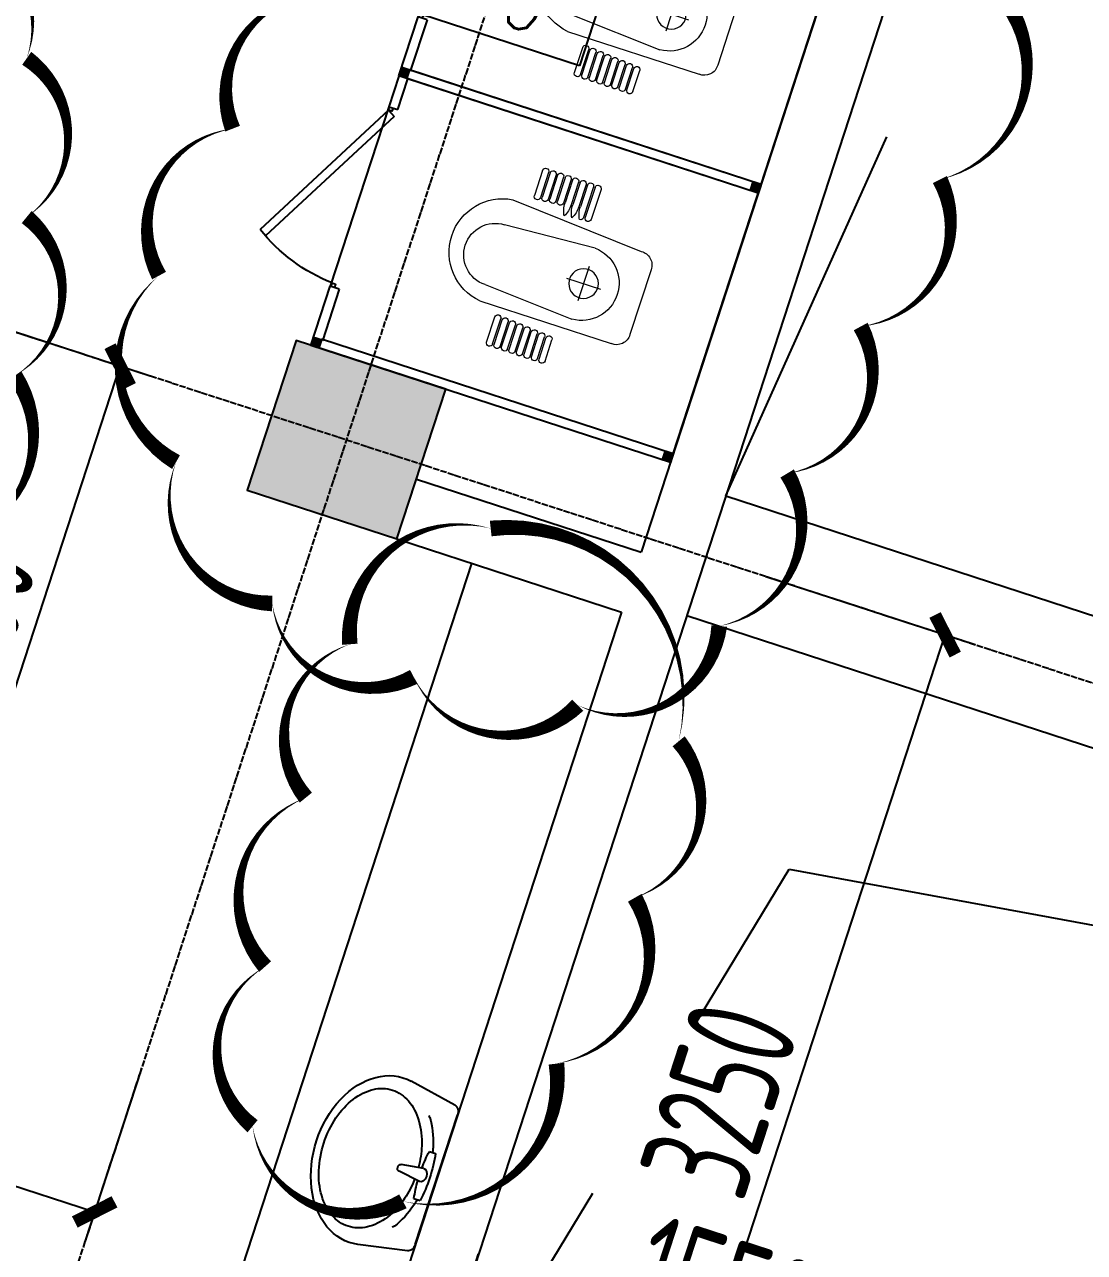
# Model space of a CAD drawing. Header units: millimetres. Extents: x 11639278 to 23698211, y -13072636 to -5537337.
# Drawn here: x 11841468 to 11844833, y -6347750 to -6343850 of the extents above; entities that cross this region are included whole.
import ezdxf
from ezdxf.enums import TextEntityAlignment as Align

# ---------------------------------------------------------------- set-up
doc = ezdxf.new("R2010")
doc.units = ezdxf.units.MM
doc.header["$LTSCALE"] = 10
for name, pattern in [('A2-RD-F1（少）$0$AUDIT_I_130807214254-2', [0]), ('A2-RG-AXIS$0$CENTER', [2, 1.25, -0.25, 0.25, -0.25]), ('A2-RG-AXIS$0$DOTE', [2.4200000000000004, 2, -0.2, 0.02, -0.2]), ('A2-RI-F1$0$HIDDEN', [0.375, 0.25, -0.125])]:
    doc.linetypes.add(name, pattern=pattern)
for name, color, linetype in [('A2-RB-F1$0$A-DIMS-100', 1, 'Continuous'), ('A2-RD-F1（少）$0$A-1-1-X-toilel$0$A-FIXT', 55, 'Continuous'), ('A2-RD-F1（少）$0$B1-WC-FIXT', 55, 'A2-RD-F1（少）$0$AUDIT_I_130807214254-2'), ('A2-RG-AXIS$0$A-GRID', 1, 'A2-RG-AXIS$0$CENTER'), ('A2-RI-F1$0$$1$A-SYMB-NUMB-T', 4, 'Continuous'), ('A2-RI-F1$0$$3$A-SYMB', 4, 'Continuous'), ('A2-RI-F1$0$A-BEAM-PLAN-C', 2, 'Continuous'), ('A2-RI-F1$0$A-SYMB-VOID', 35, 'Continuous'), ('A2-RI-F1$0$A-WALL', 7, 'Continuous'), ('A2-RS-F1$0$A-WALL-CONC', 6, 'Continuous'), ('A2-RS-F1$0$PUB_HATCH', 8, 'Continuous')]:
    doc.layers.add(name, color=color, linetype=linetype)
doc.styles.add('A2-RB-F1$0$XD2008', font='hzs.shx', dxfattribs={"width": 0.7, "bigfont": 'hztxt.shx'})
doc.styles.add('A2-RI-F1$0$$1$ECADI-TXT', font='simplex.shx', dxfattribs={"bigfont": 'hztxt.shx'})
doc.dimstyles.new('A2-RB-F1$0$XD100$0', dxfattribs={"dimscale": 100, "dimtxt": 3.5, "dimasz": 1, "dimexe": 1, "dimexo": 2, "dimgap": 0.5, "dimtad": 1, "dimdec": 0, "dimdsep": 46, "dimtxsty": 'A2-RB-F1$0$XD2008', "dimblk1": 'A2-RB-F1$0$_ArchTick', "dimblk2": 'A2-RB-F1$0$_ArchTick', "dimsah": 1, "dimcen": 2.5, "dimclrt": 4, "dimaunit": 1, "dimadec": 0, "dimazin": 0, "dimtfac": 1, "dimtdec": 0, "dimtix": 1, "dimtmove": 1, "dimatfit": 3, "dimfxl": 0, "dimtolj": 1, "dimtzin": 0, "dimarcsym": 0})

# ---------------------------------------------------------------- blocks, each defined once
blk = doc.blocks.new('A2-RS-F1')
at = {"layer": 'A2-RS-F1$0$PUB_HATCH'}
blk.add_hatch(color=256, dxfattribs=at).paths.add_polyline_path([(11842650.45321984, -6345484.037258496), (11842805.40120664, -6345008.652023781), (11842330.01597193, -6344853.704036976), (11842175.06798512, -6345329.089271691)])
at = {"layer": 'A2-RS-F1$0$A-WALL-CONC'}
blk.add_lwpolyline([(11842650.45321984, -6345484.037258496), (11842805.40120664, -6345008.652023781), (11842330.01597193, -6344853.704036976), (11842175.06798512, -6345329.089271691)], close=True, dxfattribs=at)
blk = doc.blocks.new('A2-RI-F1$0$645YRTH')
at = {"layer": 'A2-RI-F1$0$$1$A-SYMB-NUMB-T', "color": 1}
for p, q in [((0, -350.0000000009313), (0, 0)), ((0, 0), (1750.000000150874, 0)), ((1750.000000150874, 0), (1750.000000150874, -350.0000000009313)), ((1750.000000150874, -350.0000000009313), (0, -350.0000000009313))]:
    blk.add_line(p, q, dxfattribs=at)
at = {"layer": 'A2-RI-F1$0$$1$A-SYMB-NUMB-T', "style": 'A2-RI-F1$0$$1$ECADI-TXT', "width": 0.7000000000745058}
blk.add_attdef('CODE', text='', height=250, dxfattribs=at).set_placement((750.0000000745058, -175.0000000009313), align=Align.MIDDLE_CENTER)
blk = doc.blocks.new('A2-RI-F1')
at = {"layer": 'A2-RI-F1$0$A-BEAM-PLAN-C'}
for p, q in [((11843694.30540742, -6345347.019687246), (11849018.42441884, -6347082.373175517)), ((11843570.34703115, -6345727.327879312), (11848894.48308502, -6347462.686922435))]:
    blk.add_line(p, q, dxfattribs=at)
at = {"layer": 'A2-RI-F1$0$A-SYMB-VOID', "linetype": 'A2-RI-F1$0$HIDDEN', "ltscale": 500}
for points in [[(11843694.30540742, -6345347.019687246), (11846135.5, -6339904), (11849549.21095172, -6340317.592689932)], [(11842623.89100344, -6348630.787257051), (11843896, -6346533), (11848846.9471135, -6347447.192957364)]]:
    blk.add_lwpolyline(points, dxfattribs=at)
at = {"layer": 'A2-RI-F1$0$A-WALL'}
for p, q in [((11847985.11159611, -6332182.394076765), (11842623.89100344, -6348630.787257056)), ((11845625.72605032, -6338775.685114536), (11843425.42253576, -6345526.285411191)), ((11842712.43103805, -6345293.887549777), (11843425.42253576, -6345526.285411192)), ((11842650.4517956, -6345484.041628108), (11843363.44334763, -6345716.439507225)), ((11843363.44334763, -6345716.439507224), (11842201.33615368, -6349281.820881318))]:
    blk.add_line(p, q, dxfattribs=at)
at = {"layer": 'Defpoints'}
for points in [[(11842416.12163387, -6343749.949083751, 0, 50, 0.52056705), (11842128.70469579, -6344180.804258783, 0, 50, 0.52056705), (11842128.70469579, -6344180.804258782, 0, 50, 0.52056705), (11841895.16323857, -6344647.566824783, 0, 50, 0.52056705), (11841895.16323857, -6344647.566824783, 0, 50, 0.52056705), (11841949.06303147, -6345239.994086977, 0, 50, 0.52056705), (11841949.06303147, -6345239.994086977, 0, 50, 0.52056705), (11842254.44656719, -6345688.791785311, 0, 50, 0.52056705), (11842254.44656719, -6345688.791785311, 0, 50, 0.52056705), (11842703.53857195, -6345922.178654402, 0, 50, 0.52056705), (11842703.53857195, -6345922.178654402, 0, 50, 0.52056705), (11843224.49696725, -6346011.935959633, 0, 50, 0.52056705), (11843224.49696725, -6346011.935959633, 0, 50, 0.52056705), (11843673.588972, -6345760.606567242, 0, 50, 0.52056705), (11843673.588972, -6345760.606567242, 0, 50, 0.52056705), (11843889.13951955, -6345275.890305761, 0, 50, 0.52056705), (11843889.13951955, -6345275.890305761, 0, 50, 0.52056705), (11844122.68097677, -6344809.138911943, 0, 50, 0.52056705), (11844122.68097677, -6344809.138911943, 0, 50, 0.52056705), (11844374.16471958, -6344342.376345946, 0, 50, 0.52056705), (11844374.16471958, -6344342.376345946, 0, 50, 0.52056705), (11844589.73957916, -6343785.856474716, 0, 50, 0.52056705)], [(11841235.55327857, -6345494.965610498, 0, 50, 0.52056705), (11841437.34321142, -6344965.571795668, 0, 50, 0.52056705)], [(11841437.34321142, -6344965.571795668, 0, 50, 0.52056705), (11841475.19705785, -6344461.371249855, 0, 50, 0.52056705), (11841475.19705785, -6344461.371249855, 0, 50, 0.52056705), (11841475.19705785, -6343957.181876223, 0, 50, 0.52056705), (11841475.19705785, -6343957.181876223, 0, 50, 0.52056705), (11841185.10579536, -6343541.230391156, 0, 0, 0)], [(11842948.06907129, -6345450.623222589, 0, 50, 0.52056705), (11842500.46010098, -6345818.422605897, 0, 50, 0.52056705), (11842500.46010098, -6345818.422605897, 0, 50, 0.52056705), (11842361.20073528, -6346305.49619765, 0, 50, 0.52056705), (11842361.20073528, -6346305.49619765, 0, 50, 0.52056705), (11842231.90930602, -6346842.274824375, 0, 50, 0.52056705), (11842231.90930602, -6346842.274824375, 0, 50, 0.52056705), (11842192.11049637, -6347349.223726807, 0, 50, 0.52056705), (11842192.11049637, -6347349.223726807, 0, 50, 0.52056705), (11842669.55033989, -6347587.794488061, 0, 50, 0.52056705), (11842669.55033989, -6347587.794488061, 0, 50, 0.52056705), (11843156.93380781, -6347150.42593128, 0, 50, 0.52056705), (11843156.93380781, -6347150.42593128, 0, 50, 0.52056705), (11843405.621666, -6346623.590545986, 0, 50, 0.52056705), (11843405.621666, -6346623.590545986, 0, 50, 0.52056705), (11843544.85671967, -6346126.573712803, 0, 50, 0.52056705), (11843544.85671967, -6346126.573712803, 0, 50, 0.52056705), (11842948.06907129, -6345450.62322259, 0, 0, 0)]]:
    blk.add_lwpolyline(points, format="xyseb", dxfattribs=at)
blk.add_blockref('A2-RS-F1', (0, 0))
at = {"layer": 'A2-RI-F1$0$$3$A-SYMB'}
ref = blk.add_blockref('A2-RI-F1$0$645YRTH', (11841674.55724129, -6343105.787171029), dxfattribs=dict(at, rotation=341.947042487773))
ref.add_attrib('CODE', 'A2-W-1F-9', dxfattribs={"layer": 'A2-RI-F1$0$$1$A-SYMB-NUMB-T', "height": 250, "rotation": 341.947042487784, "style": 'A2-RI-F1$0$$1$ECADI-TXT', "width": 0.7000000000745058}).set_placement((11842440.55797186, -6343539.520123063), align=Align.MIDDLE_CENTER)
blk = doc.blocks.new('A2-RG-AXIS')
at = {"layer": 'A2-RG-AXIS$0$A-GRID', "linetype": 'A2-RG-AXIS$0$DOTE'}
for p, q in [((11852706.95005826, -6313823.953760517), (11839546.10748518, -6354201.152515314)), ((11834459.4230147, -6342551.292638551), (11872420.11414498, -6354924.272586755))]:
    blk.add_line(p, q, dxfattribs=at)
blk = doc.blocks.new('A2-RB-F1$0$_ArchTick')
at = {"color": 0, "linetype": 'ByBlock', "const_width": 0.4}
blk.add_lwpolyline([(-0.5, -0.5), (0.5, 0.5)], dxfattribs=at)
blk = doc.blocks.new('*D1664')
at = {"layer": 'A2-RB-F1$0$A-DIMS-100', "color": 0, "lineweight": -2, "transparency": 16777216}
for p, q in [((11843821.22814388, -6345602.697228225), (11844485.81326319, -6345819.313367457)), ((11843383.55317077, -6348878.392990349), (11844390.73621517, -6345788.32377339)), ((11842814.04509947, -6348692.766445186), (11843478.63021878, -6348909.382584417))]:
    blk.add_line(p, q, dxfattribs=at)
at = {"layer": 'Defpoints', "color": 0, "transparency": 16777216}
for p in [(11843631.07404784, -6345540.71804009), (11844390.73621517, -6345788.32377339), (11842623.89100344, -6348630.78725705)]:
    blk.add_point(p, dxfattribs=at)
at = {"layer": 'A2-RB-F1$0$A-DIMS-100', "color": 0, "lineweight": -2, "transparency": 16777216, "xscale": 100, "yscale": 100, "zscale": 100}
for p, rotation in [((11844390.73621517, -6345788.32377339), 71.9470404932013), ((11843383.55317077, -6348878.392990349), 251.9470404932013)]:
    blk.add_blockref('A2-RB-F1$0$_ArchTick', p, dxfattribs=dict(at, rotation=rotation))
at = {"layer": 'A2-RB-F1$0$A-DIMS-100', "color": 4, "transparency": 16777216, "insert": (11843673.22133493, -6347263.631795218), "char_height": 350, "attachment_point": 5, "rotation": 71.9470404932013, "style": 'A2-RB-F1$0$XD2008'}
blk.add_mtext('\\A1;3250', dxfattribs=at)
blk = doc.blocks.new('*D1669')
at = {"layer": 'A2-RB-F1$0$A-DIMS-100', "color": 0, "lineweight": -2, "transparency": 16777216}
for p, q in [((11842685.87019157, -6348440.633161022), (11842909.43242953, -6347754.737192636)), ((11844352.13707972, -6348330.152948694), (11842878.44283546, -6347849.814240653)), ((11844159.56443583, -6348920.971869064), (11844383.12667378, -6348235.075900679))]:
    blk.add_line(p, q, dxfattribs=at)
at = {"layer": 'Defpoints', "color": 0, "transparency": 16777216}
for p in [(11842878.44283546, -6347849.814240653), (11842623.89100344, -6348630.787257056), (11844097.58524769, -6349111.125965098)]:
    blk.add_point(p, dxfattribs=at)
at = {"layer": 'A2-RB-F1$0$A-DIMS-100', "color": 0, "lineweight": -2, "transparency": 16777216, "xscale": 100, "yscale": 100, "zscale": 100}
for p, rotation in [((11842878.44283546, -6347849.814240653), 161.9470404934015), ((11844352.13707972, -6348330.152948694), 341.9470404934015)]:
    blk.add_blockref('A2-RB-F1$0$_ArchTick', p, dxfattribs=dict(at, rotation=rotation))
at = {"layer": 'A2-RB-F1$0$A-DIMS-100', "color": 4, "transparency": 16777216, "insert": (11843685.01654424, -6347876.060236637), "char_height": 350, "attachment_point": 5, "rotation": 341.9470404934015, "style": 'A2-RB-F1$0$XD2008'}
blk.add_mtext('\\A1;1550', dxfattribs=at)
blk = doc.blocks.new('*D1505')
at = {"layer": 'A2-RB-F1$0$A-DIMS-100', "color": 0, "lineweight": -2, "transparency": 16777216}
for p, q in [((11840968.98822757, -6344673.029474897), (11841866.82095628, -6344965.670785872)), ((11841182.97215532, -6346741.05141264), (11841771.74390832, -6344934.681191633)), ((11840380.21647457, -6346479.399695905), (11841278.04920328, -6346772.04100688))]:
    blk.add_line(p, q, dxfattribs=at)
at = {"layer": 'Defpoints', "color": 0, "transparency": 16777216}
for p in [(11840778.83413165, -6344611.050286416), (11841771.74390832, -6344934.681191633), (11840190.06237865, -6346417.420507424)]:
    blk.add_point(p, dxfattribs=at)
at = {"layer": 'A2-RB-F1$0$A-DIMS-100', "color": 0, "lineweight": -2, "transparency": 16777216, "xscale": 100, "yscale": 100, "zscale": 100}
for p, rotation in [((11841771.74390832, -6344934.681191633), 71.94704038887735), ((11841182.97215532, -6346741.05141264), 251.9470403888774)]:
    blk.add_blockref('A2-RB-F1$0$_ArchTick', p, dxfattribs=dict(at, rotation=rotation))
at = {"layer": 'A2-RB-F1$0$A-DIMS-100', "color": 4, "transparency": 16777216, "insert": (11841263.43467391, -6345768.139715094), "char_height": 350, "attachment_point": 5, "rotation": 71.94704038887735, "style": 'A2-RB-F1$0$XD2008'}
blk.add_mtext('\\A1;1900', dxfattribs=at)
blk = doc.blocks.new('*D1323')
at = {"layer": 'A2-RB-F1$0$A-DIMS-100', "color": 0, "lineweight": -2, "transparency": 16777216}
for p, q in [((11839652.69919444, -6346452.624334916), (11839473.0741392, -6347003.710030707)), ((11839504.06422208, -6346908.633142014), (11841690.76595958, -6347621.383306602)), ((11841839.40093194, -6347165.374499505), (11841659.77587671, -6347716.460195296))]:
    blk.add_line(p, q, dxfattribs=at)
at = {"layer": 'Defpoints', "color": 0, "transparency": 16777216}
for p in [(11839714.67936018, -6346262.470557531), (11841901.38109769, -6346975.22072212), (11841690.76595958, -6347621.383306602)]:
    blk.add_point(p, dxfattribs=at)
at = {"layer": 'A2-RB-F1$0$A-DIMS-100', "color": 0, "lineweight": -2, "transparency": 16777216, "xscale": 100, "yscale": 100, "zscale": 100}
for p, rotation in [((11839504.06422208, -6346908.633142014), 161.9467459265868), ((11841690.76595958, -6347621.383306602), 341.9467459265868)]:
    blk.add_blockref('A2-RB-F1$0$_ArchTick', p, dxfattribs=dict(at, rotation=rotation))
at = {"layer": 'A2-RB-F1$0$A-DIMS-100', "color": 4, "transparency": 16777216, "insert": (11840667.14277729, -6347051.085224749), "char_height": 350, "attachment_point": 5, "rotation": 341.9467459265868, "style": 'A2-RB-F1$0$XD2008'}
blk.add_mtext('\\A1;2300', dxfattribs=at)
blk = doc.blocks.new('A2-RD-F1（少）$0$A-1-1-X-toilel$0$A-1-10-01~10(B1~wd)$0$A$C39426295')
at = {"layer": 'A2-RD-F1（少）$0$A-1-1-X-toilel$0$A-FIXT'}
for p, q in [((488.4945671274327, 400.0000529871322, 4500.000000000013), (56.45459204772487, 400.0000529875979, 4500.000000000013)), ((29.20711274910718, 382.704184812028, 4500.000000000013), (-0.0002133985981345177, 227.0413712291047, 4500.000000000013)), ((193.7037553070113, 350.8004648503847, 4500.000000000013), (193.7037553065456, 371.4418433317915, 4500.000000000013)), ((250.4745795852505, 351.0705280229449, 4500.000000000013), (261.4745795880444, 278.7513892683201, 4500.000000000013)), ((294.4745795899071, 351.0705280234106, 4500.000000000013), (283.4745795875788, 278.752488065511, 4500.000000000013)), ((351.2454038686119, 350.8004648503847, 4500.000000000013), (351.2454038686119, 371.4418433317915, 4500.000000000013)), ((515.7420464260504, 382.7041848115623, 4500.000000000013), (544.9493725742213, 227.0413712291047, 4500.000000000013))]:
    blk.add_line(p, q, dxfattribs=at)
at = {"layer": 'A2-RD-F1（少）$0$A-1-1-X-toilel$0$A-FIXT', "extrusion": (0, 0, -1)}
for centre, major_axis, ratio, start_param, end_param in [((56.45459204819053, 380.0000529875979, 4500.000000000013), (27.5000000003047, 1.584532990945647e-09), 0.7272727272676434, 3.277214619003459, 4.712388980421111), ((488.4945671274327, 380.0000529880635, 4500.000000000013), (27.49999999983112, -9.000444486873224e-10), 0.7272727272633275, 4.712388980357173, 6.147563341816026), ((266.9761914419942, 182.2340579549782, 4500.000000000013), (257.5018427586477, 1.059552544652701e-08), 0.7272727272655477, 3.959184585758328, 4.341951489243402), ((272.4745795875788, 171.9375282814726, 4500.000000000013), (272.6897837204385, 2.710022065991253e-07), 0.7272727266518706, 4.341951490301822, 4.41934678502359), ((272.4745795875788, 125.2272484749556, 4500.000000000013), (347.588270444544, -1.520704597525568e-08), 0.7272727273516814, 4.483781897982597, 4.712388980352602), ((272.4745795880444, 351.0705280234106, 4500.000000000013), (22.0000000002289, 1.237908303654669e-09), 0.7272727272555041, 3.141592653655882, 6.283185307245675), ((272.4745795875788, 125.2272484749556, 4500.000000000013), (347.5882704811407, 2.605508531233118e-09), 0.7272727272751085, -1.570796326789714, -1.342189244443152), ((272.4745795875788, 171.9375282814726, 4500.000000000013), (272.6897833661853, 1.018285577360206e-07), 0.7272727274882769, -1.277754130047479, -1.200358835214891), ((277.972967733629, 182.2340579554439, 4500.000000000013), (257.5018427565484, -7.182811691572795e-09), 0.7272727272685225, -1.200358835643395, -0.8175919321537164), ((414.31564251706, 151.6791826151311, 4500.000000000013), (396.8197631844494, 2.028874503601595e-06), 0.7272727281736645, 3.737676922867439, 3.759410018160616), ((266.9761914415285, 168.4618620253168, 4500.000000000013), (227.2056963425946, 5.106563347226626e-09), 0.7272727272689086, 3.959184585738446, 4.341951489228707), ((272.4745795871131, 158.1653323513456, 4500.000000000013), (242.3936370587419, 1.138244318809454e-08), 0.7272727272346979, 4.341951489264275, 4.62959352509805), ((272.4745795875788, 597.015059708152, 4500.000000000013), (347.5882704766664, 3.861576071816048e-09), 0.7272727272842059, 1.631073783587, 1.799403409150896), ((272.4745795871131, 158.1653323513456, 4500.000000000013), (242.3936370285943, 1.074678955656512e-08), 0.7272727273219654, -1.48800099320408, -1.200358835557764), ((272.4745795875788, 597.015059708152, 4500.000000000013), (347.5882705534718, 3.145316282543536e-08), 0.7272727271261427, 1.342189244563349, 1.510518921195238), ((277.972967733629, 168.4618620253168, 4500.000000000013), (227.2056963307689, 1.91302768773282e-08), 0.727272727292126, -1.200358835539811, -0.8175919320213831), ((130.6335166580975, 151.6791826151311, 4500.000000000013), (396.8197625484763, 7.99068900773132e-07), 0.7272727269232031, -0.6178173571333467, -0.5960842617328364), ((258.4837090726942, 175.0492683039047, 4500.000000000013), (214.7894211496992, -3.381451608253515e-09), 0.7272727272691979, 3.557590480720236, 3.959184585697382), ((272.4745795875788, 278.7519386671484, 4500.000000000013), (10.99999999996655, -6.210604946968998e-10), 0.7272727272688218, -6.870165156036556e-05, 3.141523951938233), ((286.4654501024634, 175.0492683039047, 4500.000000000013), (214.7894211508623, -1.719594871603682e-09), 0.7272727272722466, -0.8175919321304026, -0.4159978271614542), ((245.294118267484, 179.2870192779228, 4500.000000000013), (200.3700537005009, 3.141432402640573e-10), 0.7272727272759633, 3.141592653592641, 3.557590480739181), ((299.6550409081392, 179.2870192774571, 4500.000000000013), (200.3700537004522, -2.757677291603445e-09), 0.7272727272886609, -0.4159978271614841, -2.140865262845182e-11), ((272.4745795880444, 200.0000529875979, 4500.000000000013), (275.000000000025, 7.622097397686627e-11), 0.7272727272727985, -0.1356219653307993, 3.277214618921208), ((245.294118267484, 179.2870192779228, 4500.000000000013), (200.3700537005009, 3.133877259519672e-09), 0.7272727272514968, 2.725594826449745, 3.141592653611991), ((299.6550409081392, 179.2870192774571, 4500.000000000013), (200.3700537004523, 8.934533734277985e-10), 0.7272727272713133, 3.646194457473939e-12, 0.41599782715666), ((258.4837090726942, 183.5247702514753, 4500.000000000013), (214.7894211501557, -5.44413679121953e-10), 0.7272727272766517, 2.324000721469409, 2.725594826440325), ((286.4654501024634, 183.5247702514753, 4500.000000000013), (214.7894211506791, 3.225448354268744e-09), 0.7272727272797168, 0.415997827167915, 0.8175919321339258), ((266.9761914419942, 190.1121765300632, 4500.000000000013), (227.205696344469, -6.984352165769727e-09), 0.7272727272626863, 1.941233817942973, 2.324000721431076), ((277.9729677331634, 190.1121765300632, 4500.000000000013), (227.2056963376007, -8.168339581492439e-09), 0.7272727272747516, 0.8175919320827592, 1.200358835585929), ((272.4745795875788, 200.4087062040344, 4500.000000000013), (242.3936370481608, -2.121203518993618e-09), 0.7272727272653102, 1.570796326787364, 1.941233817959805), ((272.4745795875788, 200.4087062040344, 4500.000000000013), (242.3936370516785, 5.162117417089571e-09), 0.7272727272547561, 1.200358835642452, 1.570796326809217)]:
    blk.add_ellipse(centre, major_axis=major_axis, ratio=ratio, start_param=start_param, end_param=end_param, dxfattribs=at)
blk = doc.blocks.new('A2-RD-F1（少）$0$BI-W-db')
at = {"layer": 'A2-RD-F1（少）$0$A-1-1-X-toilel$0$A-FIXT'}
for points in [[(-10400.00001796149, 6725.988182331901), (-10370.00001797639, 6725.98731939448), (-10399.9991550222, 6755.988182321656), (-10369.99915503711, 6755.987319380976)], [(-9230.000019725412, 6725.99681197945), (-9200.00001973845, 6725.99594904203), (-9229.999156789854, 6755.996811969671), (-9199.999156802893, 6755.99594902806)], [(-10400.00085850805, 5825.999999993946), (-10370.0008585155, 5825.99913705606), (-10399.99999556318, 5855.999999982771), (-10369.99999557994, 5855.99913704209)], [(-9230.000860266387, 5826.008629641961), (-9200.000860283151, 5826.007766703144), (-9229.999997327104, 5856.008629629388), (-9199.999997342005, 5856.007766690571)]]:
    blk.add_trace(points, dxfattribs=at)
at = {"layer": 'A2-RD-F1（少）$0$B1-WC-FIXT'}
for p, q in [((-10399.99999998324, 5851.400000000373), (-10399.99913821928, 6755.899999986403)), ((-9199.999159311876, 6755.908629373182), (-10399.99915943667, 6755.899999985471)), ((-10399.99915943667, 6755.899999985471), (-10399.9991594404, 6730.499999990221)), ((-9199.999159311876, 6755.908629373182), (-9199.999159306288, 6730.508629377466)), ((-10400.00001979247, 6725.988182331435), (-9225.400019662455, 6725.996811722871)), ((-9230.000730477273, 6623.509851889685), (-9230.00073047541, 6725.996777923312)), ((-9199.999999841675, 6725.996998328716), (-9199.999999852851, 6623.509851883166)), ((-9199.999999852851, 6623.509851883166), (-9230.000730477273, 6623.509851889685)), ((-9202.589123150334, 6612.582184486091), (-9225.322226349264, 6599.457221242599)), ((-9225.322226349264, 6599.457221242599), (-8955.322982478887, 6112.581195951905)), ((-9202.589123150334, 6612.582184486091), (-8932.589879283682, 6125.706159193534)), ((-9230.000730486587, 6023.509851882234), (-9230.000730480999, 5851.408761727158)), ((-9230.000730486587, 6023.509851882234), (-9199.999999856576, 6023.509851884563)), ((-9199.999999852851, 5826.008629388642), (-9199.999999856576, 6023.509851884563)), ((-10399.99999998324, 5851.400000000373), (-10399.99999998324, 5825.999999992549)), ((-10399.99999998324, 5825.999999992549), (-10399.99999998324, 5851.400000000373)), ((-9225.399867534637, 5856.008629365359), (-10399.99986766651, 5855.999999979511)), ((-10399.99999998324, 5825.999999992549), (-9199.999999852851, 5826.008629388642))]:
    blk.add_line(p, q, dxfattribs=at)
at = {"layer": 'A2-RD-F1（少）$0$B1-WC-FIXT', "lineweight": 13}
for p, q in [((-9911.908578241244, 6592.418006547727), (-9911.908578241244, 6592.418006547727)), ((-9886.908578241244, 6592.418006549589), (-9886.908578241244, 6592.418006549589)), ((-9861.908578241244, 6592.418006550986), (-9861.908578241244, 6592.418006550986)), ((-9836.908578241244, 6592.418006552849), (-9836.908578241244, 6592.418006552849)), ((-9811.908578241244, 6592.418006551452), (-9811.908578241244, 6592.418006551452)), ((-9786.908578239381, 6592.418006552849), (-9786.908578239381, 6592.418006552849)), ((-9761.908578237519, 6592.418006555643), (-9761.908578237519, 6592.418006555643)), ((-9736.908578235656, 6592.418006552383), (-9736.908578235656, 6592.418006552383)), ((-9901.908578241244, 6582.418006552383), (-9901.909418780357, 6482.012385365088)), ((-9896.908578239381, 6582.418006549589), (-9896.909418776631, 6480.070637788158)), ((-9876.908578239381, 6582.418006550986), (-9876.908578241244, 6509.970637780149)), ((-9871.908578239381, 6582.418006553315), (-9871.908578237519, 6508.02889020415)), ((-9851.908578241244, 6582.418006550055), (-9851.908578241244, 6508.028890205082)), ((-9846.908578241244, 6582.418006550521), (-9846.908578239381, 6506.087142629083)), ((-9826.908578237519, 6582.418006550055), (-9826.908578239381, 6506.087142629083)), ((-9821.908578239381, 6582.418006551918), (-9821.908578243107, 6504.145395061001)), ((-9801.90857824497, 6582.418006550521), (-9801.908578241244, 6504.145395061001)), ((-9796.908578241244, 6582.418006552849), (-9796.908578239381, 6502.203647487797)), ((-9776.908578241244, 6582.418006552383), (-9776.908578241244, 6502.203647484537)), ((-9771.908578241244, 6582.418006551918), (-9771.908578241244, 6500.261899916455)), ((-9751.908578243107, 6582.418006551918), (-9751.908578243107, 6500.261899917852)), ((-9746.908578237519, 6582.418006553315), (-9746.908578239381, 6498.320152341854)), ((-9726.908578239381, 6582.418006550521), (-9726.908578239381, 6498.320152339991)), ((-9811.908578243107, 6494.145395059139), (-9811.908578243107, 6494.145395059139)), ((-9786.908578237519, 6492.203647487797), (-9786.908578237519, 6492.203647487797)), ((-9761.908578239381, 6490.261899912264), (-9761.908578239381, 6490.261899912264)), ((-9736.908578239381, 6488.32015233906), (-9736.908578239381, 6488.32015233906)), ((-9665.611415065825, 6464.537273981143), (-10104.53765258938, 6434.637273991946)), ((-9911.909418776631, 6472.012385361362), (-9911.909418776631, 6472.012385361362)), ((-9886.909418778494, 6472.012385357637), (-9886.909418778494, 6472.012385357637)), ((-9886.909418776631, 6470.070637792349), (-9886.909418776631, 6470.070637792349)), ((-9861.909418776631, 6472.012385361828), (-9861.909418776631, 6472.012385361828)), ((-9861.90941878222, 6468.128890214488), (-9861.90941878222, 6468.128890214488)), ((-9836.909418776631, 6466.187142647337), (-9836.909418776631, 6466.187142647337)), ((-9961.955777592957, 6399.381330200471), (-9665.612255590037, 6380.730043864809)), ((-10151.95577757247, 6389.198442511726), (-10151.95577756688, 6172.261645219289)), ((-9961.95577756688, 6337.861126138829), (-9961.955777568743, 6223.598961588461)), ((-9904.824695298448, 6280.730043866206), (-10019.08685984462, 6280.730043864343)), ((-9665.612255612388, 6180.730043863412), (-9961.955777598545, 6162.078757529613)), ((-9665.612255576998, 6126.82281374), (-10104.53765258007, 6126.822813740466)), ((-9911.909418776631, 6089.491726591252), (-9911.909418776631, 6089.491726591252)), ((-9911.909418776631, 6089.491726591252), (-9911.909418776631, 6089.491726591252)), ((-9886.909418776631, 6091.43347416399), (-9886.909418776631, 6091.43347416399)), ((-9886.909418776631, 6091.43347416399), (-9886.909418776631, 6091.43347416399)), ((-9886.909418774769, 6089.491726592649), (-9886.909418774769, 6089.491726592649)), ((-9886.909418774769, 6089.491726592649), (-9886.909418774769, 6089.491726592649)), ((-9861.909418784082, 6093.375221737195), (-9861.909418784082, 6093.375221737195)), ((-9861.909418784082, 6093.375221737195), (-9861.909418784082, 6093.375221737195)), ((-9861.909418780357, 6089.491726591252), (-9861.909418780357, 6089.491726591252)), ((-9861.909418780357, 6089.491726591252), (-9861.909418780357, 6089.491726591252)), ((-9846.909418772906, 6008.986105392687), (-9846.909418778494, 6085.316969311796)), ((-9846.909418772906, 6008.986105392687), (-9846.909418778494, 6085.316969311796)), ((-9836.909418780357, 6095.316969309933), (-9836.909418780357, 6095.316969309933)), ((-9836.909418780357, 6095.316969309933), (-9836.909418780357, 6095.316969309933)), ((-9826.909418778494, 6008.986105391756), (-9826.909418776631, 6085.316969312727)), ((-9826.909418778494, 6008.986105391756), (-9826.909418776631, 6085.316969312727)), ((-9821.909418780357, 6008.986105393153), (-9821.909418776631, 6087.258716881741)), ((-9821.909418780357, 6008.986105393153), (-9821.909418776631, 6087.258716881741)), ((-9811.909418776631, 6097.258716883603), (-9811.909418776631, 6097.258716883603)), ((-9811.909418776631, 6097.258716883603), (-9811.909418776631, 6097.258716883603)), ((-9801.909418778494, 6008.986105388496), (-9801.909418778494, 6087.258716883603)), ((-9801.909418778494, 6008.986105388496), (-9801.909418778494, 6087.258716883603)), ((-9796.90941878222, 6008.986105389427), (-9796.90941878222, 6089.200464454014)), ((-9796.90941878222, 6008.986105389427), (-9796.90941878222, 6089.200464454014)), ((-9786.909418776631, 6099.20046445448), (-9786.909418776631, 6099.20046445448)), ((-9786.909418776631, 6099.20046445448), (-9786.909418776631, 6099.20046445448)), ((-9776.909418776631, 6008.986105392687), (-9776.909418776631, 6089.200464457739)), ((-9776.909418776631, 6008.986105392687), (-9776.909418776631, 6089.200464457739)), ((-9771.909418776631, 6008.986105387565), (-9771.909418776631, 6091.142212030943)), ((-9771.909418776631, 6008.986105387565), (-9771.909418776631, 6091.142212030943)), ((-9761.909418778494, 6101.142212028615), (-9761.909418778494, 6101.142212028615)), ((-9761.909418778494, 6101.142212028615), (-9761.909418778494, 6101.142212028615)), ((-9751.909418778494, 6008.986105389893), (-9751.90941878222, 6091.142212029081)), ((-9751.909418778494, 6008.986105389893), (-9751.90941878222, 6091.142212029081)), ((-9746.909418784082, 6008.986105388962), (-9746.90941878222, 6093.083959604613)), ((-9746.909418784082, 6008.986105388962), (-9746.90941878222, 6093.083959604613)), ((-9736.90941878222, 6103.083959599957), (-9736.90941878222, 6103.083959599957)), ((-9736.90941878222, 6103.083959599957), (-9736.90941878222, 6103.083959599957)), ((-9726.90941878222, 6008.986105387565), (-9726.909418784082, 6093.083959603216)), ((-9726.90941878222, 6008.986105387565), (-9726.909418784082, 6093.083959603216)), ((-9921.909418772906, 6008.986105390824), (-9921.909418776631, 6079.491726591252)), ((-9921.909418772906, 6008.986105390824), (-9921.909418776631, 6079.491726591252)), ((-9901.909418776631, 6008.986105388962), (-9901.909418780357, 6079.491726595908)), ((-9901.909418776631, 6008.986105388962), (-9901.909418780357, 6079.491726595908)), ((-9896.909418776631, 6008.986105391756), (-9896.90941878222, 6081.433474162128)), ((-9896.909418776631, 6008.986105391756), (-9896.90941878222, 6081.433474162128)), ((-9876.90941878222, 6008.986105389893), (-9876.90941878222, 6081.433474165853)), ((-9876.90941878222, 6008.986105389893), (-9876.90941878222, 6081.433474165853)), ((-9871.909418776631, 6008.986105392221), (-9871.909418780357, 6083.375221736263)), ((-9871.909418776631, 6008.986105392221), (-9871.909418780357, 6083.375221736263)), ((-9851.909418778494, 6008.98610539455), (-9851.909418778494, 6083.375221737195)), ((-9851.909418778494, 6008.98610539455), (-9851.909418778494, 6083.375221737195)), ((-9911.909418784082, 5998.98610538803), (-9911.909418784082, 5998.98610538803)), ((-9911.909418784082, 5998.98610538803), (-9911.909418784082, 5998.98610538803)), ((-9886.909418778494, 5998.986105388962), (-9886.909418778494, 5998.986105388962)), ((-9886.909418778494, 5998.986105388962), (-9886.909418778494, 5998.986105388962)), ((-9861.909418785945, 5998.986105388496), (-9861.909418785945, 5998.986105388496)), ((-9861.909418785945, 5998.986105388496), (-9861.909418785945, 5998.986105388496)), ((-9836.909418776631, 5998.986105392221), (-9836.909418776631, 5998.986105392221)), ((-9836.909418776631, 5998.986105392221), (-9836.909418776631, 5998.986105392221)), ((-9811.909418776631, 5998.986105392221), (-9811.909418776631, 5998.986105392221)), ((-9811.909418776631, 5998.986105392221), (-9811.909418776631, 5998.986105392221)), ((-9786.909418774769, 5998.986105392221), (-9786.909418774769, 5998.986105392221)), ((-9786.909418774769, 5998.986105392221), (-9786.909418774769, 5998.986105392221)), ((-9761.90941878222, 5998.986105389427), (-9761.90941878222, 5998.986105389427)), ((-9761.90941878222, 5998.986105389427), (-9761.90941878222, 5998.986105389427)), ((-9736.90941878222, 5998.986105394084), (-9736.90941878222, 5998.986105394084)), ((-9736.90941878222, 5998.986105394084), (-9736.90941878222, 5998.986105394084))]:
    blk.add_line(p, q, dxfattribs=at)
at = {"layer": 'A2-RD-F1（少）$0$B1-WC-FIXT', "color": 3}
blk.add_line((-9199.999999854714, 6623.509851883166), (-9199.999999849126, 6023.509851885028), dxfattribs=at)
at = {"layer": 'A2-RD-F1（少）$0$B1-WC-FIXT'}
for points in [[(-9214.104758715257, 6623.350167885888), (-9214.104758718982, 6612.582184489351), (-9202.589123150334, 6612.582184486091), (-9202.589123144746, 6623.350167881232)], [(-9202.589123317972, 6023.518167885952), (-9202.589123306796, 6035.507921698969), (-9214.104758875445, 6035.507921701297), (-9214.104758873582, 6023.518167887814)]]:
    blk.add_lwpolyline(points, dxfattribs=at)
at = {"layer": 'A2-RD-F1（少）$0$B1-WC-FIXT', "lineweight": 13}
blk.add_lwpolyline([(-9921.908578237519, 6582.418006550521), (-9921.909418776631, 6482.012385365088)], dxfattribs=at)
blk.add_circle((-9961.95577756688, 6280.730043868069), 47.13108227335029, dxfattribs=at)
for centre, radius, start, end in [((-9911.908578241244, 6582.418006551452), 9.999999999999991, 90, 180), ((-9911.908578241244, 6582.418006551452), 9.999999999999991, 0, 90), ((-9886.908578243107, 6582.418006552383), 9.999999999999991, 90, 180), ((-9886.908578243107, 6582.418006552383), 9.999999999999991, 0, 90), ((-9861.908578239381, 6582.418006553315), 9.999999999999991, 90, 180), ((-9861.908578239381, 6582.418006553315), 9.999999999999991, 0, 90), ((-9836.908578241244, 6582.418006551452), 9.999999999999991, 90, 180), ((-9836.908578241244, 6582.418006551452), 9.999999999999991, 0, 90), ((-9811.908578239381, 6582.418006554246), 9.999999999999991, 90, 180), ((-9811.908578239381, 6582.418006554246), 9.999999999999991, 0, 90), ((-9786.908578239381, 6582.418006550986), 9.999999999999991, 90, 180), ((-9786.908578239381, 6582.418006550986), 9.999999999999991, 0, 90), ((-9761.908578241244, 6582.418006550055), 9.999999999999991, 90, 180), ((-9761.908578241244, 6582.418006550055), 9.999999999999991, 0, 90), ((-9736.908578241244, 6582.418006550055), 9.999999999999991, 90, 180), ((-9736.908578241244, 6582.418006550055), 9.999999999999991, 0, 90), ((-9911.909418778494, 6482.012385362759), 9.999999999999991, 180, 270), ((-9911.909418778494, 6482.012385362759), 9.999999999999991, 270, 0), ((-9886.909418776631, 6480.070637788158), 9.999999999999991, 180, 270), ((-9950.533486079425, 6507.221203130204), 73.67622713916013, 329.7190269461126, 2.13864896150931), ((-9798.28522094898, 6505.276386321988), 73.6747922726338, 177.8589207550976, 210.278860566125), ((-9925.533486088738, 6505.279455556069), 73.67622714480703, 329.7190269461126, 2.13864896150931), ((-9773.285220952705, 6503.334638752975), 73.67479226862262, 177.8589207550976, 210.278860566125), ((-9900.533486079425, 6503.337707987055), 73.67622713916013, 329.7190269461126, 2.13864896150931), ((-9811.908578241244, 6504.145395057276), 9.999999999999991, 180, 270), ((-9811.908578241244, 6504.145395057276), 9.999999999999991, 270, 0), ((-9786.908578239381, 6502.2036474864), 9.999999999999991, 180, 270), ((-9786.908578239381, 6502.2036474864), 9.999999999999991, 270, 0), ((-9761.908578241244, 6500.261899912264), 9.999999999999991, 180, 270), ((-9761.908578241244, 6500.261899912264), 9.999999999999991, 270, 0), ((-9736.908578241244, 6498.320152343251), 9.999999999999991, 180, 270), ((-9736.908578241244, 6498.320152343251), 9.999999999999991, 270, 0), ((-9687.156549530104, 6295.680097484495), 170.2261403970614, 277.2710134107149, 82.72870137636869), ((-10108.24065418541, 6391.040343033615), 43.75390965208759, 85.14510902639162, 182.4126831435218), ((-9955.63632090576, 6280.73004386574), 118.8194566650601, 93.04873569455064, 266.9512643054494), ((-9666.964925734326, 6280.730043866672), 100.0091481639029, 270.7749756124391, 89.22502438756091), ((-10108.240654191, 6170.419744700193), 43.75390965208759, 177.5873168564782, 274.8548909736084), ((-9911.909418776631, 6079.491726591717), 9.999999999999991, 90, 180), ((-9911.909418776631, 6079.491726591717), 9.999999999999991, 90, 180), ((-9911.909418776631, 6079.491726591717), 9.999999999999991, 0, 90), ((-9911.909418776631, 6079.491726591717), 9.999999999999991, 0, 90), ((-9886.909418776631, 6081.433474161197), 9.999999999999991, 90, 180), ((-9886.909418776631, 6081.433474161197), 9.999999999999991, 90, 180), ((-9886.909418776631, 6081.433474161197), 9.999999999999991, 0, 90), ((-9886.909418776631, 6081.433474161197), 9.999999999999991, 0, 90), ((-9861.909418778494, 6083.375221736263), 9.999999999999991, 90, 180), ((-9861.909418778494, 6083.375221736263), 9.999999999999991, 90, 180), ((-9861.909418778494, 6083.375221736263), 9.999999999999991, 0, 90), ((-9861.909418778494, 6083.375221736263), 9.999999999999991, 0, 90), ((-9836.909418772906, 6085.316969313193), 9.999999999999991, 90, 180), ((-9836.909418772906, 6085.316969313193), 9.999999999999991, 90, 180), ((-9836.909418772906, 6085.316969313193), 9.999999999999991, 0, 90), ((-9836.909418772906, 6085.316969313193), 9.999999999999991, 0, 90), ((-9811.909418780357, 6087.258716883603), 9.999999999999991, 90, 180), ((-9811.909418780357, 6087.258716883603), 9.999999999999991, 90, 180), ((-9811.909418780357, 6087.258716883603), 9.999999999999991, 0, 90), ((-9811.909418780357, 6087.258716883603), 9.999999999999991, 0, 90), ((-9786.90941878222, 6089.200464457739), 9.999999999999991, 90, 180), ((-9786.90941878222, 6089.200464457739), 9.999999999999991, 90, 180), ((-9786.90941878222, 6089.200464457739), 9.999999999999991, 0, 90), ((-9786.90941878222, 6089.200464457739), 9.999999999999991, 0, 90), ((-9761.909418778494, 6091.142212028615), 9.999999999999991, 90, 180), ((-9761.909418778494, 6091.142212028615), 9.999999999999991, 90, 180), ((-9761.909418778494, 6091.142212028615), 9.999999999999991, 0, 90), ((-9761.909418778494, 6091.142212028615), 9.999999999999991, 0, 90), ((-9736.909418776631, 6093.083959602751), 9.999999999999991, 90, 180), ((-9736.909418776631, 6093.083959602751), 9.999999999999991, 90, 180), ((-9736.909418776631, 6093.083959602751), 9.999999999999991, 0, 90), ((-9736.909418776631, 6093.083959602751), 9.999999999999991, 0, 90), ((-9911.909418780357, 6008.986105392687), 9.999999999999991, 180, 270), ((-9911.909418780357, 6008.986105392687), 9.999999999999991, 180, 270), ((-9911.909418780357, 6008.986105392687), 9.999999999999991, 270, 0), ((-9911.909418780357, 6008.986105392687), 9.999999999999991, 270, 0), ((-9886.909418774769, 6008.98610539129), 9.999999999999991, 180, 270), ((-9886.909418774769, 6008.98610539129), 9.999999999999991, 180, 270), ((-9886.909418774769, 6008.98610539129), 9.999999999999991, 270, 0), ((-9886.909418774769, 6008.98610539129), 9.999999999999991, 270, 0), ((-9861.909418778494, 6008.986105388962), 9.999999999999991, 180, 270), ((-9861.909418778494, 6008.986105388962), 9.999999999999991, 180, 270), ((-9861.909418778494, 6008.986105388962), 9.999999999999991, 270, 0), ((-9861.909418778494, 6008.986105388962), 9.999999999999991, 270, 0), ((-9836.90941878222, 6008.986105390359), 9.999999999999991, 180, 270), ((-9836.90941878222, 6008.986105390359), 9.999999999999991, 180, 270), ((-9836.90941878222, 6008.986105390359), 9.999999999999991, 270, 0), ((-9836.90941878222, 6008.986105390359), 9.999999999999991, 270, 0), ((-9811.909418772906, 6008.986105392221), 9.999999999999991, 180, 270), ((-9811.909418772906, 6008.986105392221), 9.999999999999991, 180, 270), ((-9811.909418772906, 6008.986105392221), 9.999999999999991, 270, 0), ((-9811.909418772906, 6008.986105392221), 9.999999999999991, 270, 0), ((-9786.909418772906, 6008.986105390359), 9.999999999999991, 180, 270), ((-9786.909418772906, 6008.986105390359), 9.999999999999991, 180, 270), ((-9786.909418772906, 6008.986105390359), 9.999999999999991, 270, 0), ((-9786.909418772906, 6008.986105390359), 9.999999999999991, 270, 0), ((-9761.909418780357, 6008.986105393153), 9.999999999999991, 180, 270), ((-9761.909418780357, 6008.986105393153), 9.999999999999991, 180, 270), ((-9761.909418780357, 6008.986105393153), 9.999999999999991, 270, 0), ((-9761.909418780357, 6008.986105393153), 9.999999999999991, 270, 0), ((-9736.909418776631, 6008.986105393153), 9.999999999999991, 180, 270), ((-9736.909418776631, 6008.986105393153), 9.999999999999991, 180, 270), ((-9736.909418776631, 6008.986105393153), 9.999999999999991, 270, 0), ((-9736.909418776631, 6008.986105393153), 9.999999999999991, 270, 0)]:
    blk.add_arc(centre, radius, start, end, dxfattribs=at)
at = {"layer": 'A2-RD-F1（少）$0$B1-WC-FIXT'}
blk.add_arc((-9239.42116956599, 6594.040617121384), 559.895173386626, 273.7718592167168, 303.2309811943926, dxfattribs=at)
blk = doc.blocks.new('A2-RD-F1（少）')
at = {"layer": 'A2-RD-F1（少）$0$A-1-1-X-toilel$0$A-FIXT'}
blk.add_line((11841880.89569955, -6348651.482042329), (11842888.05006492, -6345561.486211729), dxfattribs=at)
at = {"layer": 'A2-RD-F1（少）$0$A-1-1-X-toilel$0$A-FIXT', "xscale": -0.999999999999999, "rotation": 341.9461059618048}
for p in [(11832103.75319011, -6346701.439797363), (11831824.88332966, -6347557.145122661)]:
    blk.add_blockref('A2-RD-F1（少）$0$BI-W-db', p, dxfattribs=at)
at = {"layer": 'A2-RD-F1（少）$0$A-1-1-X-toilel$0$A-FIXT', "rotation": 251.9247767489789}
blk.add_blockref('A2-RD-F1（少）$0$A-1-1-X-toilel$0$A-1-10-01~10(B1~wd)$0$A$C39426295', (11842479.94989414, -6347136.19505653, -4500.000000000013), dxfattribs=at)
blk = doc.blocks.new('A2-RB-F1')
at = {"layer": 'A2-RB-F1$0$A-DIMS-100'}
for p1, p2, distance, picture, middle in [((11840190.06237865, -6346417.420507425), (11840778.83413165, -6344611.050286417), -1044.321208927677, '*D1505', (11841263.43467391, -6345768.139715094)), ((11842623.89100344, -6348630.787257051), (11843631.07404784, -6345540.718040091), -798.996375233785, '*D1664', (11843673.22133493, -6347263.631795218)), ((11839714.67936018, -6346262.47055753), (11841901.38109769, -6346975.220722119), -679.6210870671621, '*D1323', (11840667.14277729, -6347051.085224749)), ((11844097.5852477, -6349111.125965098), (11842623.89100344, -6348630.787257056), -821.4106692355472, '*D1669', (11843685.01654424, -6347876.060236637))]:
    dim = blk.add_aligned_dim(p1=p1, p2=p2, distance=distance, dimstyle='A2-RB-F1$0$XD100$0', dxfattribs=at)
    dim.commit()
    dim.dimension.update_dxf_attribs({"geometry": picture, "text_midpoint": middle})

msp = doc.modelspace()

# ---------------------------------------------------------------- block references
for name in ['A2-RI-F1', 'A2-RB-F1', 'A2-RG-AXIS', 'A2-RD-F1（少）']:
    msp.add_blockref(name, (0, 0))

doc.saveas('drawing.dxf')
